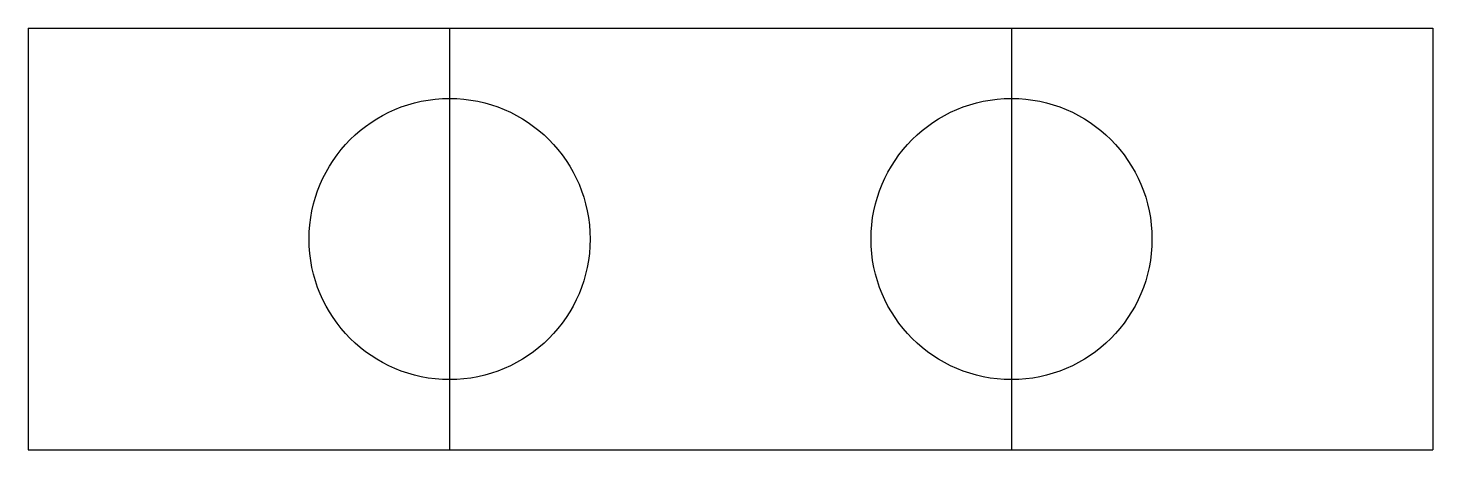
# Model space of a CAD drawing. Header units: inches. Extents: x -28 to 72, y 64 to 94.
import ezdxf

# ---------------------------------------------------------------- set-up
doc = ezdxf.new("R2010")
doc.units = ezdxf.units.IN
doc.header["$MEASUREMENT"] = 0

msp = doc.modelspace()

# ---------------------------------------------------------------- linework, layer by layer
for p, q in [((-28.06, 93.72), (-28.06, 63.72)), ((-28.06, 93.72), (71.94, 93.72)), ((1.94, 93.72), (1.94, 63.72)), ((41.94, 93.72), (41.94, 63.72)), ((71.94, 93.72), (71.94, 63.72)), ((-28.06, 63.72), (71.94, 63.72))]:
    msp.add_line(p, q)
for centre in [(1.94, 78.72), (41.94, 78.72)]:
    msp.add_circle(centre, 10)

doc.saveas('drawing.dxf')
